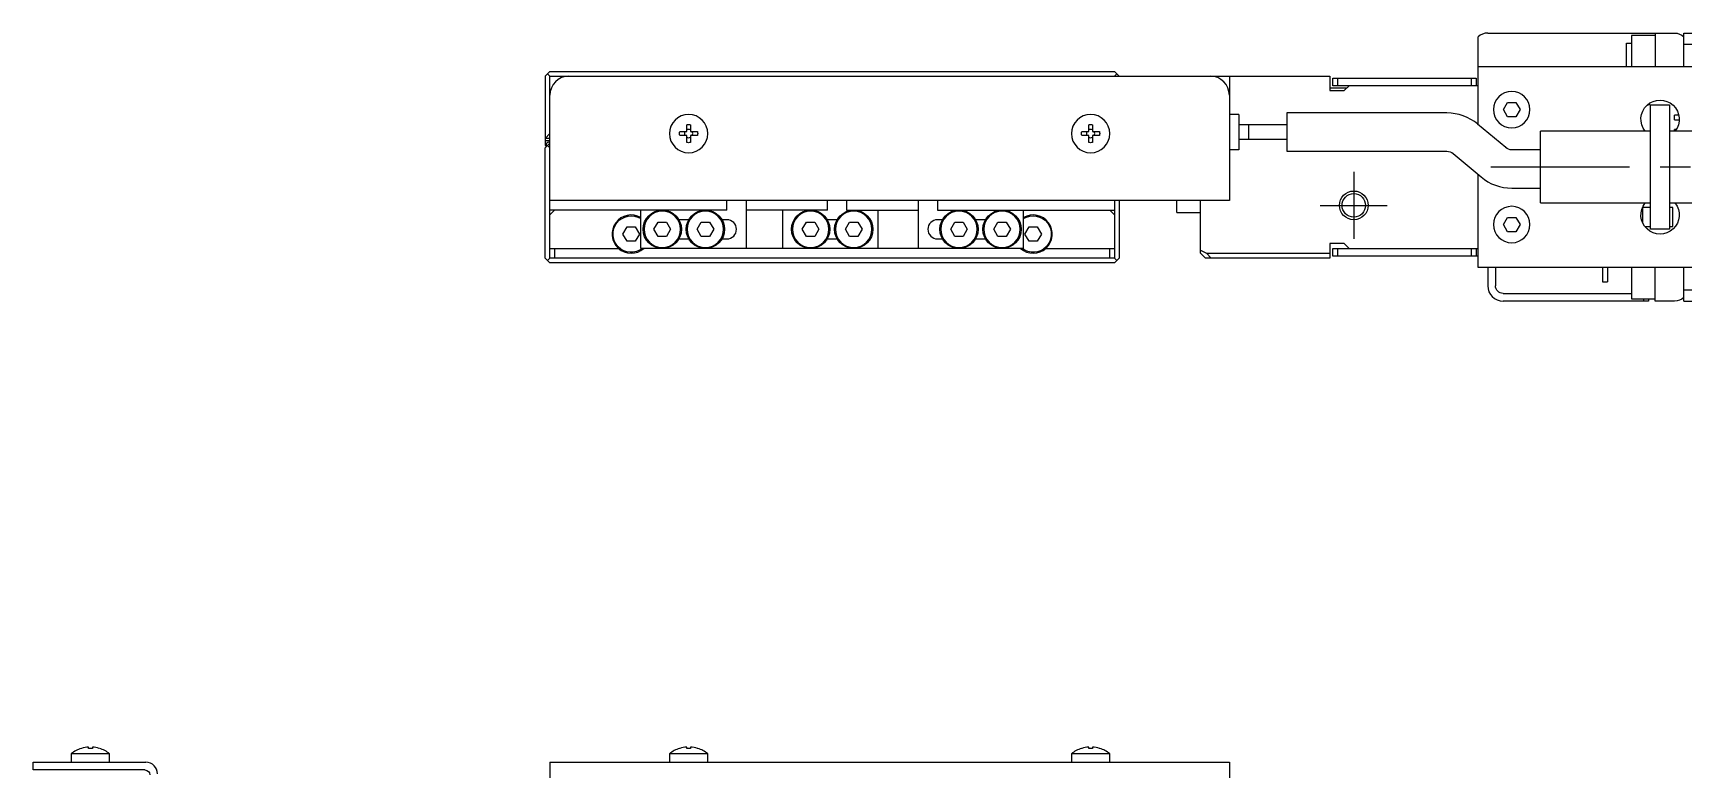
# Model space of a CAD drawing. Extents: x -1 to 606, y -8 to 221.
# Drawn here: x 4.5 to 177, y 144 to 221 of the extents above; entities that cross this region are included whole.
import ezdxf

# ---------------------------------------------------------------- set-up
doc = ezdxf.new("R2010")
doc.units = 0
doc.header["$LTSCALE"] = 0.5
doc.linetypes.add('CENTER', pattern=[50.8, 31.75, -6.35, 6.35, -6.35])
for name, color, linetype in [('MSM_CENTER', 1, 'CENTER'), ('MSM_CONTINUOUS', 7, 'CONTINUOUS'), ('MSM_NARROW', 5, 'CONTINUOUS')]:
    doc.layers.add(name, color=color, linetype=linetype)

msp = doc.modelspace()

# ---------------------------------------------------------------- linework, layer by layer
at = {"layer": 'MSM_CENTER'}
for p, q in [((142.5, 206.48), (142.5, 199.48)), ((298.32, 206.98), (156.81, 206.98)), ((139, 202.98), (146, 202.98))]:
    msp.add_line(p, q, dxfattribs=at)
at = {"layer": 'MSM_CONTINUOUS'}
for p, q in [((156.5, 220.98), (176, 220.98)), ((174, 220.98), (174, 217.48)), ((177, 217.48), (177, 220.98)), ((177, 220.98), (183.99, 220.98)), ((155.5, 211.42), (155.5, 220.6)), ((171, 217.48), (171, 219.93)), ((171, 219.93), (171.5, 219.93)), ((174, 220.73), (171.5, 220.73)), ((171.5, 220.73), (171.5, 217.48)), ((177, 219.83), (183.99, 219.83)), ((155.5, 217.48), (182.5, 217.48)), ((58, 216.48), (58.5, 216.98)), ((58, 216.48), (58, 209.28)), ((58.25, 216.73), (58.5, 216.48)), ((58.5, 216.98), (117.5, 216.98)), ((58.5, 216.48), (140, 216.48)), ((58.5, 197.48), (58.5, 216.48)), ((118, 216.48), (117.5, 216.98)), ((117.5, 216.48), (117.75, 216.73)), ((129.5, 216.48), (129.5, 203.48)), ((140, 216.48), (140, 214.98)), ((140.3, 215.48), (140.3, 216.28)), ((140.3, 216.28), (155.3, 216.28)), ((140.8, 216.28), (140.8, 215.48)), ((154.8, 215.48), (154.8, 216.28)), ((155.3, 216.28), (155.3, 215.48)), ((141.75, 215.23), (140, 215.23)), ((140, 214.98), (141.5, 214.98)), ((155.5, 215.48), (140.3, 215.48)), ((142, 215.48), (141.5, 214.98)), ((130.5, 212.48), (129.5, 212.48)), ((130.5, 212.48), (130.5, 208.78)), ((135.5, 212.63), (135.5, 208.63)), ((152.23, 212.63), (135.5, 212.63)), ((158.13, 212.98), (158.57, 213.73)), ((158.57, 212.23), (158.13, 212.98)), ((158.57, 213.73), (159.43, 213.73)), ((159.43, 212.23), (158.57, 212.23)), ((159.43, 213.73), (159.87, 212.98)), ((159.87, 212.98), (159.43, 212.23)), ((173.5, 213.48), (175.5, 213.48)), ((173.5, 200.48), (173.5, 213.48)), ((175.5, 213.48), (175.5, 200.48)), ((176.45, 212.41), (176, 212.41)), ((176, 211.91), (176, 212.41)), ((58.5, 210.48), (58, 209.98)), ((72.07, 210.68), (72.8, 210.68)), ((72.8, 210.68), (72.8, 211.41)), ((73.2, 211.41), (73.2, 210.68)), ((73.2, 210.68), (73.93, 210.68)), ((114.07, 210.68), (114.8, 210.68)), ((114.8, 210.68), (114.8, 211.41)), ((115.2, 211.41), (115.2, 210.68)), ((115.2, 210.68), (115.93, 210.68)), ((135.5, 211.38), (130.5, 211.38)), ((131.5, 211.38), (131.5, 209.88)), ((158.37, 209.01), (155.44, 211.46)), ((173.5, 210.73), (162, 210.73)), ((162, 203.23), (162, 210.73)), ((197, 210.73), (175.5, 210.73)), ((176, 211.91), (176.5, 211.91)), ((176.19, 210.91), (176, 210.91)), ((176, 210.73), (176, 210.91)), ((58.5, 209.98), (58, 209.98)), ((58, 209.76), (58.5, 209.76)), ((58.1, 209.18), (58, 209.28)), ((58, 208.98), (58.25, 209.23)), ((58, 197.48), (58, 208.98)), ((58.1, 209.08), (58.1, 209.28)), ((58.5, 209.48), (58.25, 209.23)), ((58.25, 209.23), (58.5, 208.98)), ((58.5, 209.58), (58.4, 209.58)), ((72.8, 210.28), (72.07, 210.28)), ((72.8, 209.56), (72.8, 210.28)), ((73.2, 210.28), (73.2, 209.56)), ((73.93, 210.28), (73.2, 210.28)), ((114.8, 210.28), (114.07, 210.28)), ((114.8, 209.56), (114.8, 210.28)), ((115.93, 210.28), (115.2, 210.28)), ((115.2, 210.28), (115.2, 209.56)), ((130.5, 208.78), (129.5, 208.78)), ((130.5, 209.88), (135.5, 209.88)), ((162, 208.78), (159.01, 208.78)), ((135.5, 208.63), (152.23, 208.63)), ((152.87, 208.4), (155.8, 205.95)), ((155.5, 196.48), (155.5, 206.19)), ((159.01, 204.78), (162, 204.78)), ((129.5, 203.48), (58.5, 203.48)), ((58.5, 201.98), (59, 202.48)), ((77, 202.48), (58.5, 202.48)), ((68, 198.48), (68, 202.48)), ((77, 202.48), (77, 203.48)), ((79, 203.48), (79, 198.48)), ((87.5, 202.48), (79, 202.48)), ((82.8, 202.48), (82.8, 198.48)), ((87.5, 202.48), (87.5, 203.48)), ((89.5, 203.48), (89.5, 202.48)), ((89.5, 202.48), (97, 202.48)), ((92.8, 198.48), (92.8, 202.48)), ((97, 203.48), (97, 198.48)), ((99, 203.48), (99, 202.48)), ((99, 202.48), (117.5, 202.48)), ((108, 198.48), (108, 202.48)), ((117, 202.48), (117.5, 201.98)), ((117.5, 203.48), (117.5, 197.48)), ((118, 203.48), (118, 197.48)), ((124, 202.23), (124, 203.48)), ((124, 202.23), (126.5, 202.23)), ((126.5, 197.98), (126.5, 203.48)), ((162, 203.23), (173.5, 203.23)), ((172.67, 202.76), (172.67, 201.18)), ((173.5, 202.76), (172.67, 202.76)), ((175.5, 203.23), (197, 203.23)), ((175.82, 202.76), (175.5, 202.76)), ((175.82, 200.76), (175.82, 202.76)), ((66.13, 199.98), (66.57, 200.73)), ((66.57, 200.73), (67.43, 200.73)), ((67.43, 200.73), (67.87, 199.98)), ((69.38, 200.48), (69.82, 201.23)), ((69.82, 199.73), (69.38, 200.48)), ((69.82, 201.23), (70.68, 201.23)), ((70.68, 201.23), (71.12, 200.48)), ((71.12, 200.48), (70.68, 199.73)), ((73.02, 201.48), (71.98, 201.48)), ((73.88, 200.48), (74.32, 201.23)), ((74.32, 199.73), (73.88, 200.48)), ((74.32, 201.23), (75.18, 201.23)), ((75.18, 201.23), (75.62, 200.48)), ((75.62, 200.48), (75.18, 199.73)), ((77, 201.48), (76.48, 201.48)), ((84.88, 200.48), (85.32, 201.23)), ((85.32, 199.73), (84.88, 200.48)), ((85.32, 201.23), (86.18, 201.23)), ((86.18, 201.23), (86.62, 200.48)), ((86.62, 200.48), (86.18, 199.73)), ((88.52, 201.48), (87.48, 201.48)), ((89.38, 200.48), (89.82, 201.23)), ((89.82, 199.73), (89.38, 200.48)), ((89.82, 201.23), (90.68, 201.23)), ((90.68, 201.23), (91.12, 200.48)), ((91.12, 200.48), (90.68, 199.73)), ((99.52, 201.48), (99, 201.48)), ((100.38, 200.48), (100.82, 201.23)), ((100.82, 199.73), (100.38, 200.48)), ((100.82, 201.23), (101.68, 201.23)), ((101.68, 201.23), (102.12, 200.48)), ((102.12, 200.48), (101.68, 199.73)), ((104.02, 201.48), (102.98, 201.48)), ((104.88, 200.48), (105.32, 201.23)), ((105.32, 199.73), (104.88, 200.48)), ((105.32, 201.23), (106.18, 201.23)), ((106.18, 201.23), (106.62, 200.48)), ((106.62, 200.48), (106.18, 199.73)), ((108.13, 199.98), (108.57, 200.73)), ((108.57, 200.73), (109.43, 200.73)), ((109.43, 200.73), (109.87, 199.98)), ((158.13, 200.98), (158.57, 201.73)), ((158.57, 200.23), (158.13, 200.98)), ((158.57, 201.73), (159.43, 201.73)), ((159.43, 200.23), (158.57, 200.23)), ((159.43, 201.73), (159.87, 200.98)), ((159.87, 200.98), (159.43, 200.23)), ((172.92, 200.76), (173.5, 200.76)), ((175.5, 200.48), (173.5, 200.48)), ((175.5, 200.76), (175.82, 200.76)), ((58.5, 198.48), (65.68, 198.48)), ((59, 198.48), (59, 197.48)), ((66.57, 199.23), (66.13, 199.98)), ((67.43, 199.23), (66.57, 199.23)), ((67.87, 199.98), (67.43, 199.23)), ((108, 198.48), (68, 198.48)), ((70.68, 199.73), (69.82, 199.73)), ((71.98, 199.48), (73.02, 199.48)), ((75.18, 199.73), (74.32, 199.73)), ((76.48, 199.48), (77, 199.48)), ((86.18, 199.73), (85.32, 199.73)), ((87.48, 199.48), (88.52, 199.48)), ((90.68, 199.73), (89.82, 199.73)), ((99, 199.48), (99.52, 199.48)), ((101.68, 199.73), (100.82, 199.73)), ((102.98, 199.48), (104.02, 199.48)), ((106.18, 199.73), (105.32, 199.73)), ((108.57, 199.23), (108.13, 199.98)), ((109.43, 199.23), (108.57, 199.23)), ((109.87, 199.98), (109.43, 199.23)), ((110.32, 198.48), (117.5, 198.48)), ((117, 197.48), (117, 198.48)), ((141.5, 198.98), (140, 198.98)), ((140, 198.98), (140, 197.48)), ((140.3, 198.48), (155.5, 198.48)), ((140.3, 197.68), (140.3, 198.48)), ((140.8, 198.48), (140.8, 197.68)), ((141.5, 198.98), (142, 198.48)), ((154.8, 197.68), (154.8, 198.48)), ((155.3, 198.48), (155.3, 197.68)), ((58.25, 197.23), (58, 197.48)), ((58.5, 197.48), (58.25, 197.23)), ((58.25, 197.23), (58.5, 196.98)), ((117.5, 197.48), (58.5, 197.48)), ((117.5, 196.98), (58.5, 196.98)), ((117.5, 196.98), (118, 197.48)), ((117.75, 197.23), (117.5, 197.48)), ((126.5, 198.29), (127.11, 197.98)), ((127, 197.48), (126.5, 197.98)), ((140, 197.48), (127, 197.48)), ((127.11, 197.98), (140, 197.98)), ((127.11, 197.98), (127.61, 197.48)), ((155.5, 197.68), (140.3, 197.68)), ((182.5, 196.48), (155.5, 196.48)), ((156.5, 196.48), (156.5, 194.58)), ((157.3, 196.48), (157.3, 194.58)), ((168.5, 196.48), (168.5, 194.98)), ((168.5, 194.98), (169, 194.98)), ((169, 196.48), (169, 194.98)), ((171.5, 196.48), (171.5, 193.23)), ((174, 192.98), (174, 196.48)), ((177, 192.98), (177, 196.48)), ((158.1, 193.78), (171.5, 193.78)), ((171.5, 193.23), (174, 193.23)), ((172.8, 192.98), (172.8, 193.23)), ((173.3, 193.23), (173.3, 192.98)), ((177, 194.14), (183.99, 194.14)), ((173.3, 192.98), (158.1, 192.98)), ((176, 192.98), (174, 192.98)), ((177, 192.98), (183.99, 192.98)), ((12.5, 145.7), (8.5, 145.7)), ((8.5, 145.7), (8.5, 144.8)), ((9.57, 146.26), (9.55, 146.26)), ((10.3, 146.26), (10.3, 146.39)), ((10.7, 146.26), (10.3, 146.26)), ((10.7, 146.39), (10.7, 146.26)), ((11.45, 146.26), (11.43, 146.26)), ((12.5, 144.8), (12.5, 145.7)), ((75, 145.7), (71, 145.7)), ((71, 145.7), (71, 144.8)), ((72.07, 146.26), (72.05, 146.26)), ((72.8, 146.26), (72.8, 146.39)), ((73.2, 146.26), (72.8, 146.26)), ((73.2, 146.39), (73.2, 146.26)), ((73.95, 146.26), (73.93, 146.26)), ((75, 144.8), (75, 145.7)), ((117, 145.7), (113, 145.7)), ((113, 145.7), (113, 144.8)), ((114.07, 146.26), (114.05, 146.26)), ((114.8, 146.26), (114.8, 146.39)), ((115.2, 146.26), (114.8, 146.26)), ((115.2, 146.39), (115.2, 146.26)), ((115.95, 146.26), (115.93, 146.26)), ((117, 144.8), (117, 145.7)), ((4.5, 144), (4.5, 144.8)), ((4.5, 144.8), (16.3, 144.8)), ((16.2, 144), (4.5, 144)), ((58.5, 144.8), (58.5, 128)), ((58.5, 144.8), (129.5, 144.8)), ((129.5, 144.8), (129.5, 128))]:
    msp.add_line(p, q, dxfattribs=at)
at = {"layer": 'MSM_CONTINUOUS', "extrusion": (0, 0, -1)}
for centre, radius in [((-159, 212.98), 1.9), ((-73, 210.48), 2), ((-115, 210.48), 2), ((-70.25, 200.48), 1.9), ((-74.75, 200.48), 1.9), ((-85.75, 200.48), 1.9), ((-90.25, 200.48), 1.9), ((-101.25, 200.48), 1.9), ((-105.75, 200.48), 1.9), ((-159, 200.98), 1.9)]:
    msp.add_circle(centre, radius, dxfattribs=at)
at = {"layer": 'MSM_CONTINUOUS'}
for centre, radius in [((142.5, 202.98), 1.23), ((70.25, 200.48), 2), ((74.75, 200.48), 2), ((85.75, 200.48), 2), ((90.25, 200.48), 2), ((101.25, 200.48), 2), ((105.75, 200.48), 2)]:
    msp.add_circle(centre, radius, dxfattribs=at)
for centre, radius, start, end in [((156.5, 219.48), 1.5, 90, 131.8103), ((60.5, 214.48), 2, 90, 180), ((127.5, 214.48), 2, 0, 90), ((152.23, 207.63), 5, 50, 90), ((73, 210.48), 0.435, 152.6335, 207.3665), ((73, 210.48), 0.435, 62.6335, 117.3665), ((73, 210.48), 0.435, 332.6335, 27.3665), ((115, 210.48), 0.435, 152.6335, 207.3665), ((115, 210.48), 0.435, 62.6335, 117.3665), ((115, 210.48), 0.435, 332.6335, 27.3665), ((58.4, 209.28), 0.3, 90, 180), ((73, 210.48), 0.435, 242.6335, 297.3665), ((115, 210.48), 0.435, 242.6335, 297.3665), ((159.01, 209.78), 5, 230, 270), ((67, 199.98), 2, 60, 311.4096), ((109, 199.98), 2, 228.5904, 120), ((77, 200.48), 1, 270, 90), ((99, 200.48), 1, 90, 270), ((158.1, 194.58), 1.6, 180, 270), ((10.5, 143.2), 3.2, 107.27, 128.6822), ((10.5, 143.2), 3.19, 93.5904, 106.9053), ((10.5, 143.2), 3.19, 73.0947, 86.4096), ((10.5, 143.2), 3.2, 51.3178, 72.73), ((73, 143.2), 3.2, 107.27, 128.6822), ((73, 143.2), 3.19, 93.5904, 106.9053), ((73, 143.2), 3.19, 73.0947, 86.4096), ((73, 143.2), 3.2, 51.3178, 72.73), ((115, 143.2), 3.2, 107.27, 128.6822), ((115, 143.2), 3.19, 93.5904, 106.9053), ((115, 143.2), 3.19, 73.0947, 86.4096), ((115, 143.2), 3.2, 51.3178, 72.73), ((16.3, 143.6), 1.2, 0, 90)]:
    msp.add_arc(centre, radius, start, end, dxfattribs=at)
at = {"layer": 'MSM_CONTINUOUS', "extrusion": (0, 0, -1)}
for centre, radius, start, end in [((-176, 219.48), 1.5, 90, 131.8103), ((-174.5, 211.98), 2, 321.3178, 218.6822), ((-173.2, 213.65), 0.2, 179.1937, 284.9256), ((-73, 210.48), 0.95, 347.8468, 12.1532), ((-73, 210.48), 0.95, 77.8468, 102.1532), ((-73, 210.48), 0.95, 167.8468, 192.1532), ((-115, 210.48), 0.95, 347.8468, 12.1532), ((-115, 210.48), 0.95, 77.8468, 102.1532), ((-115, 210.48), 0.95, 167.8468, 192.1532), ((-73, 210.48), 0.95, 257.8468, 282.1532), ((-115, 210.48), 0.95, 257.8468, 282.1532), ((-159.01, 209.78), 1, 270, 310), ((-152.23, 207.63), 1, 90, 130), ((-67, 199.98), 1.9, 232.1364, 121.7568), ((-109, 199.98), 1.9, 58.2431, 307.8636), ((-174.5, 201.98), 2, 141.3178, 38.6822), ((-158.1, 194.58), 0.8, 270, 0), ((-176, 194.48), 1.5, 228.1897, 270), ((-16.2, 143.5), 0.5, 90, 180)]:
    msp.add_arc(centre, radius, start, end, dxfattribs=at)
at = {"layer": 'MSM_NARROW'}
msp.add_circle((142.5, 202.98), 1.5, dxfattribs=at)

doc.saveas('drawing.dxf')
